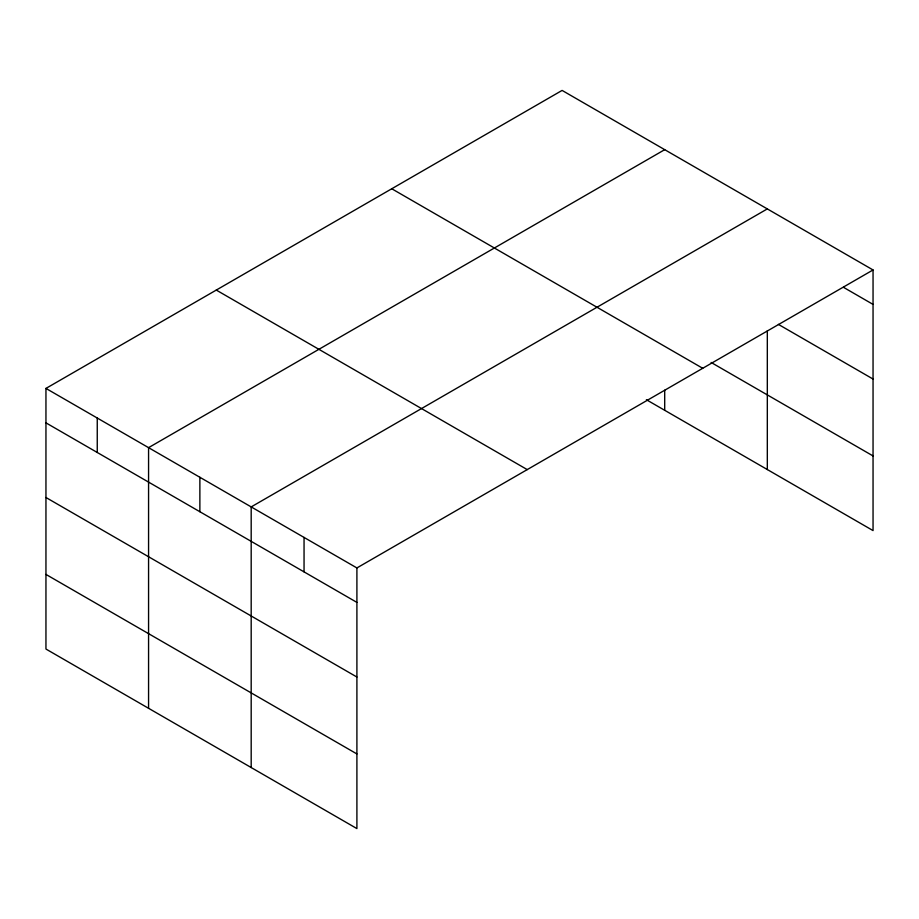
<?xml version="1.0" encoding="UTF-8"?>
<svg xmlns="http://www.w3.org/2000/svg" width="919" height="919" viewBox="0 0 919 919"><rect width="100%" height="100%" fill="white"/><g stroke="black" fill="none" stroke-linecap="round" stroke-linejoin="round"><path stroke-width="1.38" d="M873.05 269.956L562.095 90.418L45.95 388.415L45.95 649.044L356.905 828.582L356.905 567.942L873.05 269.956L873.05 530.585L646.379 399.719M664.701 149.671L148.568 447.656L148.568 708.296M767.319 208.912L251.186 506.909L251.186 767.537M843.55 287.36L873.05 304.396M778.393 324.384L873.05 379.042M711.134 362.465L873.05 455.939M391.758 188.763L702.725 368.289M216.275 290.071L527.242 469.609M45.95 388.415L356.905 567.942M45.95 422.855L356.905 602.393M45.95 497.501L356.905 677.027M45.95 574.409L356.905 753.936M767.319 330.817L767.319 469.552M664.701 390.207L664.701 410.299M304.051 537.42L304.051 571.871M199.871 477.283L199.871 511.722M97.253 418.042L97.253 452.481"/></g></svg>
